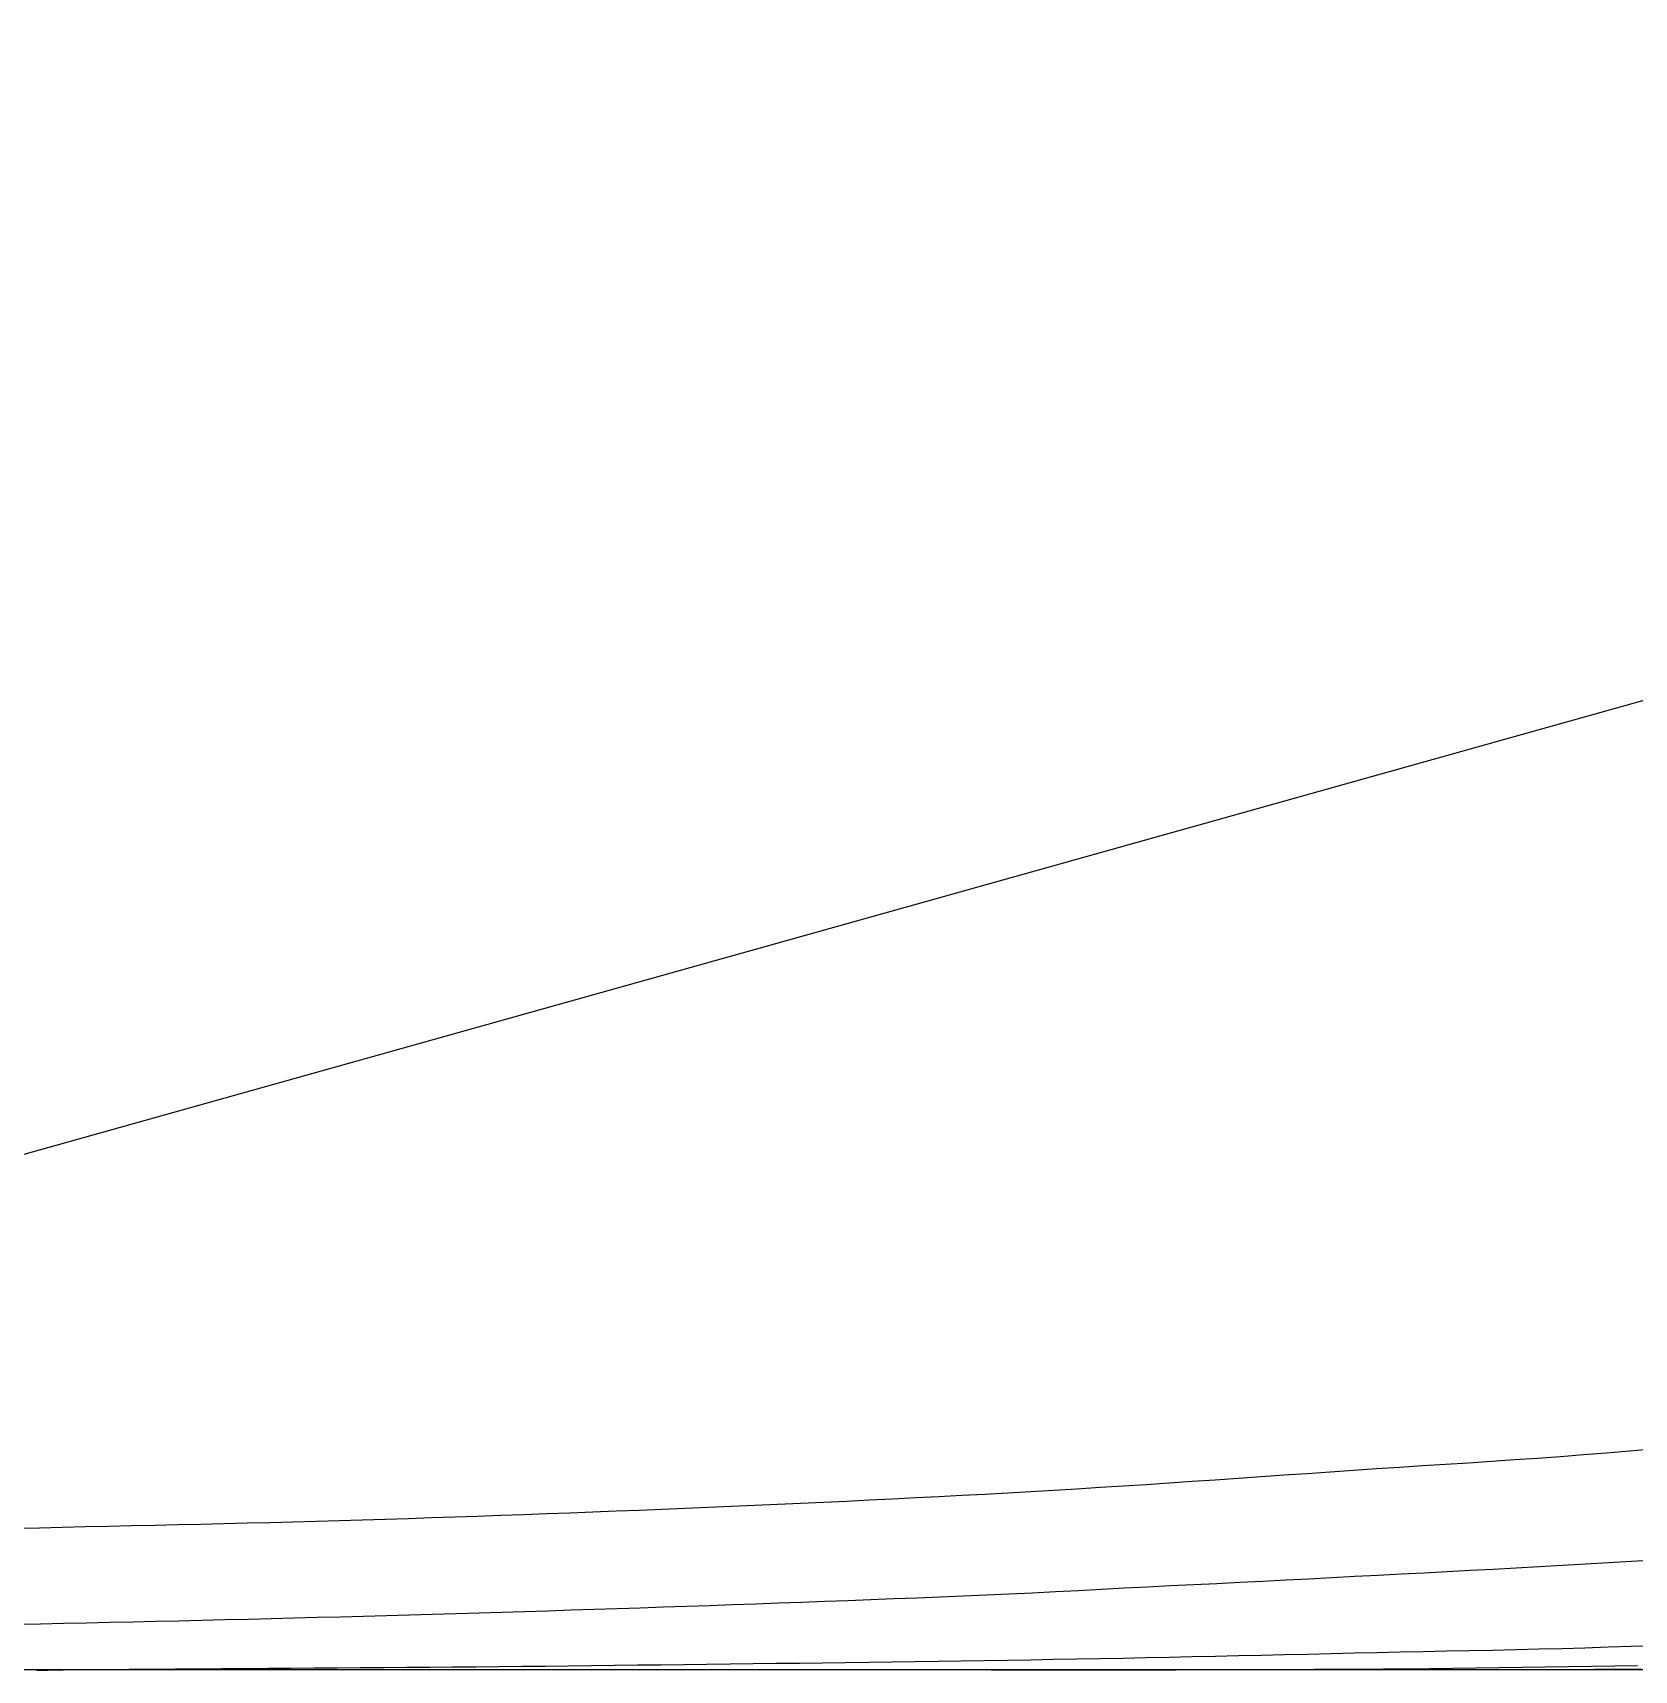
# Model space of a CAD drawing. Extents: x -4 to 218, y -16 to 16.
# Drawn here: x 162.61 to 169.55, y -15.92 to -8.82 of the extents above; entities that cross this region are included whole.
import ezdxf

# ---------------------------------------------------------------- set-up
doc = ezdxf.new("R2010")
doc.units = 0
doc.header["$MEASUREMENT"] = 0
doc.layers.add('Waterlines', color=7, linetype='Continuous')

msp = doc.modelspace()

# ---------------------------------------------------------------- linework, layer by layer
at = {"layer": 'Waterlines', "color": 135}
for points in [[(161.77084, -13.91014), (205.22366, -1.72699)], [(169.62744, -14.96362), (169.52789, -14.97271), (169.42831, -14.98133), (169.32875, -14.98942), (169.22881, -14.99706), (169.12904, -15.00427), (169.02928, -15.01114), (168.92952, -15.01777), (168.8297, -15.02424), (168.7301, -15.03063), (168.63022, -15.03704), (168.5304, -15.04353), (168.43059, -15.05016), (168.3308, -15.05693), (168.23097, -15.06378), (168.13129, -15.07068), (168.03146, -15.07761), (167.93167, -15.08451), (167.83188, -15.09138), (167.73215, -15.09819), (167.63234, -15.10492), (167.53246, -15.11156), (167.43272, -15.11809), (167.33292, -15.1245), (167.23309, -15.13079), (167.1333, -15.13694), (167.03348, -15.14294), (166.93362, -15.1488), (166.8338, -15.15451), (166.73399, -15.16005), (166.63406, -15.16545), (166.53423, -15.17071), (166.43434, -15.17583), (166.33446, -15.18084), (166.23459, -15.18573), (166.13475, -15.19051), (166.03487, -15.19519), (165.93492, -15.19978), (165.83502, -15.20428), (165.73511, -15.20869), (165.63522, -15.21302), (165.53531, -15.21726), (165.43532, -15.22144), (165.33553, -15.22553), (165.2356, -15.22954), (165.13564, -15.23349), (165.03571, -15.23737), (164.93581, -15.24116), (164.83585, -15.24489), (164.73582, -15.24855), (164.63594, -15.25213), (164.53606, -15.25563), (164.43602, -15.25906), (164.336, -15.2624), (164.23619, -15.26565), (164.13615, -15.2688), (164.03622, -15.27186), (163.9362, -15.2748), (163.83627, -15.27762), (163.73616, -15.28032), (163.63634, -15.2829), (163.53667, -15.28537), (163.43655, -15.28774), (163.33665, -15.29003), (163.23683, -15.29226), (163.13664, -15.29448), (163.03671, -15.2967), (162.93672, -15.29896), (162.83669, -15.30128), (162.73666, -15.30366), (162.63686, -15.30609), (162.5368, -15.30855)], [(169.63606, -15.44499), (169.53613, -15.45129), (169.43631, -15.45734), (169.33647, -15.4632), (169.23659, -15.46891), (169.13673, -15.4745), (169.03691, -15.48), (168.93706, -15.48542), (168.83717, -15.49078), (168.73737, -15.49607), (168.63747, -15.50133), (168.53758, -15.50654), (168.4377, -15.51172), (168.33777, -15.51686), (168.23795, -15.52197), (168.13805, -15.52707), (168.03819, -15.53214), (167.93832, -15.53719), (167.83838, -15.54223), (167.73856, -15.54726), (167.63864, -15.55228), (167.53886, -15.5573), (167.43892, -15.56233), (167.33917, -15.56738), (167.23944, -15.57247), (167.13951, -15.57763), (167.03993, -15.58279), (166.94008, -15.58782), (166.83997, -15.59258), (166.73985, -15.59706), (166.64005, -15.60133), (166.5401, -15.60547), (166.43999, -15.60952), (166.34004, -15.61348), (166.2401, -15.61737), (166.14017, -15.62118), (166.04021, -15.62494), (165.94028, -15.62863), (165.84039, -15.63227), (165.74042, -15.63586), (165.6405, -15.6394), (165.54059, -15.64288), (165.44061, -15.64631), (165.34068, -15.6497), (165.24074, -15.65304), (165.1407, -15.65633), (165.04083, -15.65956), (164.94084, -15.66276), (164.8409, -15.6659), (164.74094, -15.66899), (164.64091, -15.67203), (164.541, -15.67502), (164.44109, -15.67796), (164.34105, -15.68085), (164.24112, -15.68369), (164.14117, -15.68647), (164.04115, -15.6892), (163.94127, -15.69187), (163.84128, -15.69449), (163.74124, -15.69706), (163.64128, -15.69959), (163.54134, -15.70207), (163.44136, -15.70451), (163.34142, -15.70691), (163.24135, -15.70927), (163.14142, -15.7116), (163.04141, -15.71389), (162.94148, -15.71614), (162.84148, -15.71836), (162.74146, -15.72056), (162.64146, -15.72271), (162.54144, -15.72484)], [(169.63498, -15.81633), (169.53484, -15.81981), (169.4348, -15.82312), (169.33461, -15.82624), (169.23444, -15.82914), (169.13432, -15.83181), (169.03426, -15.83422), (168.93408, -15.83641), (168.8338, -15.83843), (168.73438, -15.84035), (168.63406, -15.84233), (168.53394, -15.84446), (168.43375, -15.84671), (168.33374, -15.84904), (168.23349, -15.85141), (168.13335, -15.85378), (168.03322, -15.85613), (167.93311, -15.85845), (167.83293, -15.86071), (167.73282, -15.86292), (167.63269, -15.86506), (167.53261, -15.86714), (167.43246, -15.86915), (167.33229, -15.87109), (167.23213, -15.87295), (167.13203, -15.87475), (167.03191, -15.87647), (166.93182, -15.87813), (166.83173, -15.87974), (166.73154, -15.8813), (166.63141, -15.88282), (166.53119, -15.8843), (166.43112, -15.88575), (166.33098, -15.88716), (166.23083, -15.88855), (166.13072, -15.8899), (166.03056, -15.89123), (165.93044, -15.89254), (165.83031, -15.89383), (165.73016, -15.89509), (165.62994, -15.89633), (165.52982, -15.89756), (165.42969, -15.89877), (165.32954, -15.89995), (165.22945, -15.90112), (165.12927, -15.90227), (165.02919, -15.90341), (164.92906, -15.90452), (164.8289, -15.90562), (164.72871, -15.9067), (164.62846, -15.90776), (164.52826, -15.90879), (164.4278, -15.90977), (164.32869, -15.91059), (164.2282, -15.91127), (164.12791, -15.91195), (164.02786, -15.91262), (163.92754, -15.91329), (163.82739, -15.91397), (163.72719, -15.91464), (163.62708, -15.91532), (163.52698, -15.916), (163.42685, -15.91668), (163.32661, -15.91737), (163.22653, -15.91805), (163.12634, -15.91874), (163.02623, -15.91944), (162.92612, -15.92014), (162.82602, -15.92085), (162.72614, -15.92157), (162.62624, -15.92227), (162.67384, -15.92152), (162.73962, -15.92031), (162.73531, -15.92031), (162.63467, -15.92031), (162.53407, -15.92031)], [(169.61534, -15.92031), (169.51534, -15.92031), (169.4153, -15.92031), (169.31529, -15.92031), (169.21529, -15.92031), (169.1153, -15.92031), (169.01526, -15.92031), (168.91525, -15.92031), (168.81528, -15.92031), (168.71524, -15.92031), (168.61522, -15.92031), (168.5152, -15.92031), (168.41522, -15.92031), (168.3152, -15.92031), (168.21519, -15.92031), (168.11517, -15.92031), (168.0152, -15.92031), (167.91516, -15.92031), (167.81517, -15.92031), (167.71516, -15.92031), (167.61516, -15.92031), (167.51514, -15.92031), (167.41513, -15.92031), (167.31516, -15.92031), (167.21516, -15.92031), (167.11514, -15.92031), (167.01515, -15.92031), (166.91512, -15.92031), (166.81517, -15.92031), (166.71512, -15.92031), (166.61516, -15.92031), (166.51515, -15.92031), (166.41513, -15.92031), (166.31517, -15.92031), (166.21515, -15.92031), (166.11513, -15.92031), (166.01512, -15.92031), (165.91513, -15.92031), (165.81512, -15.92031), (165.71515, -15.92031), (165.61511, -15.92031), (165.51527, -15.92031), (165.41524, -15.92031), (165.31522, -15.92031), (165.21526, -15.92031), (165.11522, -15.92031), (165.01521, -15.92031), (164.91518, -15.92031), (164.81519, -15.92031), (164.71523, -15.92031), (164.61522, -15.92031), (164.51521, -15.92031), (164.41524, -15.92031), (164.31525, -15.92031), (164.21527, -15.92031), (164.11513, -15.92031), (164.01512, -15.92031), (163.91515, -15.92031), (163.81514, -15.92031), (163.71516, -15.92031), (163.61519, -15.92031), (163.51515, -15.92031), (163.41516, -15.92031), (163.31528, -15.92031), (163.21519, -15.92031), (163.11514, -15.92031), (163.01512, -15.92031), (162.91507, -15.92031), (162.81508, -15.92031), (162.71507, -15.92031), (162.61508, -15.92031), (162.51505, -15.92031)], [(169.61682, -15.92031), (169.51683, -15.92031), (169.41681, -15.92031), (169.31682, -15.92031), (169.21678, -15.92031), (169.11678, -15.92031), (169.01674, -15.92031), (168.91672, -15.92031), (168.81677, -15.92031), (168.71672, -15.92031), (168.61673, -15.92031), (168.51674, -15.92031), (168.41673, -15.92031), (168.31671, -15.92031), (168.21671, -15.92031), (168.1167, -15.92031), (168.01674, -15.92031), (167.91673, -15.92031), (167.81676, -15.92031), (167.71674, -15.92031), (167.61673, -15.92031), (167.51675, -15.92031), (167.41679, -15.92031), (167.31676, -15.92031), (167.21663, -15.92031), (167.11679, -15.92031), (167.01674, -15.92031), (166.91678, -15.92031), (166.81674, -15.92031), (166.71674, -15.92031), (166.61671, -15.92031), (166.51675, -15.92031), (166.4167, -15.92031), (166.31674, -15.92031), (166.21677, -15.92031), (166.11662, -15.92031), (166.01671, -15.92031), (165.91656, -15.92031), (165.81656, -15.92031), (165.71654, -15.92031), (165.61655, -15.92031), (165.51651, -15.92031), (165.4165, -15.92031), (165.31648, -15.92031), (165.21651, -15.92031), (165.11649, -15.92031), (165.01646, -15.92031), (164.9165, -15.92031), (164.81647, -15.92031), (164.71649, -15.92031), (164.61647, -15.92031), (164.51662, -15.92031), (164.41644, -15.92031), (164.31656, -15.92031), (164.21651, -15.92031), (164.11652, -15.92031), (164.01657, -15.92031), (163.9165, -15.92031), (163.81651, -15.92031), (163.71652, -15.92031), (163.61647, -15.92031), (163.51646, -15.92031), (163.41643, -15.92031), (163.31644, -15.92031), (163.21643, -15.92031), (163.11639, -15.92031), (163.01639, -15.92031), (162.91637, -15.92031), (162.81639, -15.92031), (162.71637, -15.92031), (162.61633, -15.92031), (162.5163, -15.92031)], [(169.62439, -15.92031), (169.52437, -15.92031), (169.42435, -15.92031), (169.32433, -15.92031), (169.2243, -15.92031), (169.12433, -15.92031), (169.02435, -15.92031), (168.92427, -15.92031), (168.82433, -15.92031), (168.72427, -15.92031), (168.62427, -15.92031), (168.52426, -15.92031), (168.42426, -15.92031), (168.32425, -15.92031), (168.22423, -15.92031), (168.12424, -15.92031), (168.02425, -15.92031), (167.92415, -15.92031), (167.82419, -15.92031), (167.72415, -15.92031), (167.62418, -15.92031), (167.52411, -15.92031), (167.42418, -15.92031), (167.3242, -15.92031), (167.22418, -15.92031), (167.12413, -15.92031), (167.0242, -15.92031), (166.92422, -15.92031), (166.82419, -15.92031), (166.72423, -15.92031), (166.62419, -15.92031), (166.52417, -15.92031), (166.42413, -15.92031), (166.32417, -15.92031), (166.22412, -15.92031), (166.12418, -15.92031), (166.02409, -15.92031), (165.92409, -15.92031), (165.82407, -15.92031), (165.72417, -15.92031), (165.62405, -15.92031), (165.52411, -15.92031), (165.42406, -15.92031), (165.32405, -15.92031), (165.224, -15.92031), (165.12404, -15.92031), (165.02403, -15.92031), (164.92401, -15.92031), (164.82401, -15.92031), (164.72398, -15.92031), (164.62398, -15.92031), (164.52397, -15.92031), (164.424, -15.92031), (164.32399, -15.92031), (164.22403, -15.92031), (164.12401, -15.92031), (164.02406, -15.92031), (163.92397, -15.92031), (163.82393, -15.92031), (163.72389, -15.92031), (163.6239, -15.92031), (163.52388, -15.92031), (163.42387, -15.92031), (163.32394, -15.92031), (163.22386, -15.92031), (163.12383, -15.92031), (163.02377, -15.92031), (162.92384, -15.92031), (162.82381, -15.92031), (162.72382, -15.92031), (162.62379, -15.92031), (162.52379, -15.92031)], [(169.62987, -15.92031), (169.5298, -15.92031), (169.42995, -15.92031), (169.32988, -15.92031), (169.22984, -15.92031), (169.12981, -15.92031), (169.02974, -15.92031), (168.92969, -15.92031), (168.82962, -15.92031), (168.72957, -15.92031), (168.62953, -15.92031), (168.52946, -15.92031), (168.4294, -15.92031), (168.32936, -15.92031), (168.22931, -15.92031), (168.12929, -15.92031), (168.02921, -15.92031), (167.92917, -15.92031), (167.82912, -15.92031), (167.72905, -15.92031), (167.629, -15.92031), (167.52898, -15.92031), (167.42891, -15.92031), (167.32887, -15.92031), (167.22881, -15.92031), (167.12877, -15.92031), (167.02876, -15.92031), (166.92868, -15.92031), (166.82861, -15.92031), (166.72861, -15.92031), (166.62856, -15.92031), (166.52852, -15.92031), (166.42847, -15.92031), (166.32841, -15.92031), (166.22839, -15.92031), (166.12834, -15.92031), (166.02829, -15.92031), (165.92822, -15.92031), (165.82819, -15.92031), (165.72815, -15.92031), (165.62811, -15.92031), (165.52805, -15.92031), (165.42801, -15.92031), (165.32796, -15.92031), (165.22791, -15.92031), (165.12788, -15.92031), (165.02782, -15.92031), (164.92793, -15.92031), (164.8279, -15.92031), (164.72781, -15.92031), (164.62776, -15.92031), (164.52773, -15.92031), (164.42769, -15.92031), (164.32762, -15.92031), (164.22755, -15.92031), (164.1275, -15.92031), (164.02745, -15.92031), (163.92741, -15.92031), (163.82733, -15.92031), (163.72729, -15.92031), (163.62724, -15.92031), (163.52719, -15.92031), (163.42714, -15.92031), (163.32706, -15.92031), (163.22704, -15.92031), (163.12698, -15.92031), (163.02692, -15.92031), (162.92686, -15.92031), (162.82681, -15.92031), (162.72681, -15.92031), (162.62672, -15.92031), (162.52681, -15.92031)], [(169.62944, -15.92031), (169.52951, -15.92031), (169.42958, -15.92031), (169.32994, -15.92031), (169.22986, -15.92031), (169.1299, -15.92031), (169.02969, -15.92031), (168.92953, -15.92031), (168.8295, -15.92031), (168.72948, -15.92031), (168.62958, -15.92031), (168.52942, -15.92031), (168.42934, -15.92031), (168.3295, -15.92031), (168.22946, -15.92031), (168.12939, -15.92031), (168.0294, -15.92031), (167.9294, -15.92031), (167.82941, -15.92031), (167.72939, -15.92031), (167.62938, -15.92031), (167.52937, -15.92031), (167.42937, -15.92031), (167.32936, -15.92031), (167.22939, -15.92031), (167.12935, -15.92031), (167.02934, -15.92031), (166.92935, -15.92031), (166.8293, -15.92031), (166.72934, -15.92031), (166.62935, -15.92031), (166.52933, -15.92031), (166.42934, -15.92031), (166.32933, -15.92031), (166.22926, -15.92031), (166.12927, -15.92031), (166.02925, -15.92031), (165.92928, -15.92031), (165.82924, -15.92031), (165.72926, -15.92031), (165.62924, -15.92031), (165.52927, -15.92031), (165.42924, -15.92031), (165.32922, -15.92031), (165.2292, -15.92031), (165.12917, -15.92031), (165.02919, -15.92031), (164.92917, -15.92031), (164.82918, -15.92031), (164.72914, -15.92031), (164.6292, -15.92031), (164.52913, -15.92031), (164.42912, -15.92031), (164.32912, -15.92031), (164.22914, -15.92031), (164.1291, -15.92031), (164.02911, -15.92031), (163.92911, -15.92031), (163.82909, -15.92031), (163.72906, -15.92031), (163.6291, -15.92031), (163.52905, -15.92031), (163.42906, -15.92031), (163.32906, -15.92031), (163.22902, -15.92031), (163.12909, -15.92031), (163.02907, -15.92031), (162.92902, -15.92031), (162.82906, -15.92031), (162.729, -15.92031), (162.629, -15.92031), (162.52908, -15.92031)], [(169.63458, -15.92031), (169.53452, -15.92031), (169.43445, -15.92031), (169.33438, -15.92031), (169.23433, -15.92031), (169.13423, -15.92031), (169.03436, -15.92031), (168.93427, -15.92031), (168.83421, -15.92031), (168.73413, -15.92031), (168.63406, -15.92031), (168.53398, -15.92031), (168.43393, -15.92031), (168.33385, -15.92031), (168.23378, -15.92031), (168.13371, -15.92031), (168.03363, -15.92031), (167.93356, -15.92031), (167.83351, -15.92031), (167.73344, -15.92031), (167.63338, -15.92031), (167.53333, -15.92031), (167.43327, -15.92031), (167.33316, -15.92031), (167.23306, -15.92031), (167.13301, -15.92031), (167.03299, -15.92031), (166.93291, -15.92031), (166.83282, -15.92031), (166.73277, -15.92031), (166.63269, -15.92031), (166.53267, -15.92031), (166.4326, -15.92031), (166.3325, -15.92031), (166.23242, -15.92031), (166.13242, -15.92031), (166.03233, -15.92031), (165.93222, -15.92031), (165.83218, -15.92031), (165.73212, -15.92031), (165.63206, -15.92031), (165.53198, -15.92031), (165.4319, -15.92031), (165.33183, -15.92031), (165.23178, -15.92031), (165.13171, -15.92031), (165.03165, -15.92031), (164.93161, -15.92031), (164.8315, -15.92031), (164.73145, -15.92031), (164.63139, -15.92031), (164.5313, -15.92031), (164.43121, -15.92031), (164.33133, -15.92031), (164.23125, -15.92031), (164.1312, -15.92031), (164.03111, -15.92031), (163.93102, -15.92031), (163.83096, -15.92031), (163.73088, -15.92031), (163.63081, -15.92031), (163.53075, -15.92031), (163.43063, -15.92031), (163.33058, -15.92031), (163.23051, -15.92031), (163.13043, -15.92031), (163.03038, -15.92031), (162.9303, -15.92031), (162.83022, -15.92031), (162.73013, -15.92031), (162.63011, -15.92031), (162.53004, -15.92031)], [(169.63655, -15.92031), (169.53671, -15.92031), (169.43661, -15.92031), (169.33652, -15.92031), (169.23643, -15.92031), (169.13632, -15.92031), (169.03625, -15.92031), (168.93617, -15.92031), (168.83609, -15.92031), (168.73602, -15.92031), (168.63591, -15.92031), (168.53584, -15.92031), (168.43578, -15.92031), (168.33571, -15.92031), (168.23564, -15.92031), (168.13554, -15.92031), (168.03552, -15.92031), (167.93544, -15.92031), (167.83536, -15.92031), (167.73531, -15.92031), (167.63521, -15.92031), (167.53516, -15.92031), (167.43509, -15.92031), (167.33502, -15.92031), (167.23495, -15.92031), (167.13489, -15.92031), (167.03481, -15.92031), (166.93478, -15.92031), (166.83472, -15.92031), (166.7346, -15.92031), (166.63461, -15.92031), (166.53448, -15.92031), (166.43448, -15.92031), (166.33437, -15.92031), (166.23434, -15.92031), (166.13431, -15.92031), (166.03423, -15.92031), (165.93416, -15.92031), (165.83409, -15.92031), (165.73396, -15.92031), (165.63396, -15.92031), (165.53391, -15.92031), (165.43384, -15.92031), (165.33374, -15.92031), (165.23367, -15.92031), (165.13362, -15.92031), (165.03354, -15.92031), (164.93364, -15.92031), (164.83354, -15.92031), (164.73347, -15.92031), (164.63338, -15.92031), (164.53331, -15.92031), (164.43326, -15.92031), (164.33316, -15.92031), (164.23312, -15.92031), (164.13306, -15.92031), (164.03296, -15.92031), (163.93288, -15.92031), (163.83279, -15.92031), (163.73271, -15.92031), (163.63264, -15.92031), (163.53258, -15.92031), (163.43245, -15.92031), (163.33243, -15.92031), (163.23239, -15.92031), (163.13226, -15.92031), (163.03217, -15.92031), (162.93211, -15.92031), (162.83208, -15.92031), (162.73201, -15.92031), (162.6319, -15.92031), (162.53185, -15.92031)], [(169.54967, -15.92031), (169.44965, -15.92031), (169.34978, -15.92031), (169.24974, -15.92031), (169.14972, -15.92031), (169.0497, -15.92031), (168.94963, -15.92031), (168.84964, -15.92031), (168.74954, -15.92031), (168.64955, -15.92031), (168.54951, -15.92031), (168.44949, -15.92031), (168.34947, -15.92031), (168.2494, -15.92031), (168.14941, -15.92031), (168.04938, -15.92031), (167.94933, -15.92031), (167.8493, -15.92031), (167.74928, -15.92031), (167.64925, -15.92031), (167.54921, -15.92031), (167.44922, -15.92031), (167.34918, -15.92031), (167.24916, -15.92031), (167.14914, -15.92031), (167.0491, -15.92031), (166.94908, -15.92031), (166.84908, -15.92031), (166.74905, -15.92031), (166.649, -15.92031), (166.54901, -15.92031), (166.44901, -15.92031), (166.34898, -15.92031), (166.24893, -15.92031), (166.14893, -15.92031), (166.04892, -15.92031), (165.94887, -15.92031), (165.84886, -15.92031), (165.74883, -15.92031), (165.64882, -15.92031), (165.54878, -15.92031), (165.44878, -15.92031), (165.34874, -15.92031), (165.2487, -15.92031), (165.14868, -15.92031), (165.04865, -15.92031), (164.94884, -15.92031), (164.84882, -15.92031), (164.74873, -15.92031), (164.64874, -15.92031), (164.54866, -15.92031), (164.44865, -15.92031), (164.3486, -15.92031), (164.24861, -15.92031), (164.14859, -15.92031), (164.04852, -15.92031), (163.94849, -15.92031), (163.84845, -15.92031), (163.7484, -15.92031), (163.64842, -15.92031), (163.54837, -15.92031), (163.44833, -15.92031), (163.34831, -15.92031), (163.24829, -15.92031), (163.14827, -15.92031), (163.04823, -15.92031), (162.9482, -15.92031), (162.84819, -15.92031), (162.74817, -15.92031), (162.64813, -15.92031), (162.54825, -15.92031)], [(169.54999, -15.92031), (169.45016, -15.92031), (169.34999, -15.92031), (169.25012, -15.92031), (169.15009, -15.92031), (169.05006, -15.92031), (168.95007, -15.92031), (168.85004, -15.92031), (168.75003, -15.92031), (168.65004, -15.92031), (168.55002, -15.92031), (168.44994, -15.92031), (168.34993, -15.92031), (168.24992, -15.92031), (168.14992, -15.92031), (168.0499, -15.92031), (167.94991, -15.92031), (167.84985, -15.92031), (167.74983, -15.92031), (167.6498, -15.92031), (167.54984, -15.92031), (167.44978, -15.92031), (167.34984, -15.92031), (167.24986, -15.92031), (167.14981, -15.92031), (167.04984, -15.92031), (166.94969, -15.92031), (166.8497, -15.92031), (166.74969, -15.92031), (166.64975, -15.92031), (166.5498, -15.92031), (166.44986, -15.92031), (166.34972, -15.92031), (166.24983, -15.92031), (166.14978, -15.92031), (166.04996, -15.92031), (165.94998, -15.92031), (165.8501, -15.92031), (165.75002, -15.92031), (165.65013, -15.92031), (165.54999, -15.92031), (165.44994, -15.92031), (165.34981, -15.92031), (165.2498, -15.92031), (165.14983, -15.92031), (165.04982, -15.92031), (164.94971, -15.92031), (164.84976, -15.92031), (164.74969, -15.92031), (164.64966, -15.92031), (164.54971, -15.92031), (164.44971, -15.92031), (164.34964, -15.92031), (164.24966, -15.92031), (164.14964, -15.92031), (164.04967, -15.92031), (163.94969, -15.92031), (163.84972, -15.92031), (163.74965, -15.92031), (163.64967, -15.92031), (163.54965, -15.92031), (163.44969, -15.92031), (163.34964, -15.92031), (163.24968, -15.92031), (163.14964, -15.92031), (163.04965, -15.92031), (162.94963, -15.92031), (162.84961, -15.92031), (162.74957, -15.92031), (162.64958, -15.92031), (162.54961, -15.92031)], [(169.55417, -15.92031), (169.45407, -15.92031), (169.35413, -15.92031), (169.2542, -15.92031), (169.15422, -15.92031), (169.05411, -15.92031), (168.95403, -15.92031), (168.85406, -15.92031), (168.75381, -15.92031), (168.65384, -15.92031), (168.55365, -15.92031), (168.4537, -15.92031), (168.35353, -15.92031), (168.25362, -15.92031), (168.15347, -15.92031), (168.05336, -15.92031), (167.95346, -15.92031), (167.85336, -15.92031), (167.75328, -15.92031), (167.6532, -15.92031), (167.55316, -15.92031), (167.45323, -15.92031), (167.35315, -15.92031), (167.25311, -15.92031), (167.15305, -15.92031), (167.05301, -15.92031), (166.95297, -15.92031), (166.85292, -15.92031), (166.75288, -15.92031), (166.65283, -15.92031), (166.5528, -15.92031), (166.45276, -15.92031), (166.35274, -15.92031), (166.25272, -15.92031), (166.15268, -15.92031), (166.05261, -15.92031), (165.95261, -15.92031), (165.85257, -15.92031), (165.7525, -15.92031), (165.65245, -15.92031), (165.55241, -15.92031), (165.45239, -15.92031), (165.35233, -15.92031), (165.25227, -15.92031), (165.15221, -15.92031), (165.05219, -15.92031), (164.95215, -15.92031), (164.85208, -15.92031), (164.75208, -15.92031), (164.65204, -15.92031), (164.55194, -15.92031), (164.45192, -15.92031), (164.35207, -15.92031), (164.252, -15.92031), (164.15195, -15.92031), (164.05188, -15.92031), (163.95187, -15.92031), (163.85176, -15.92031), (163.75174, -15.92031), (163.65167, -15.92031), (163.55165, -15.92031), (163.45155, -15.92031), (163.35156, -15.92031), (163.25148, -15.92031), (163.15143, -15.92031), (163.05139, -15.92031), (162.95135, -15.92031), (162.85132, -15.92031), (162.75128, -15.92031), (162.6512, -15.92031), (162.55118, -15.92031)], [(169.56264, -15.90386), (169.46265, -15.90532), (169.36263, -15.90676), (169.2626, -15.90818), (169.16266, -15.90958), (169.06262, -15.91096), (168.9626, -15.91231), (168.86266, -15.91364), (168.76265, -15.91494), (168.66258, -15.91621), (168.56232, -15.91741), (168.46187, -15.91846), (168.36307, -15.91925), (168.26266, -15.91964), (168.16263, -15.91996), (168.06259, -15.92026), (167.96255, -15.92053), (167.86259, -15.92079), (167.76251, -15.92104), (167.66257, -15.92128), (167.56259, -15.92151), (167.46254, -15.92172), (167.36256, -15.92192), (167.26253, -15.92211), (167.16252, -15.92227), (167.06245, -15.92241), (166.96236, -15.9225), (166.86221, -15.92249), (166.76184, -15.92186), (166.66284, -15.92119), (166.56287, -15.92069), (166.48167, -15.92031), (166.46251, -15.92031), (166.36244, -15.92031), (166.26266, -15.92031), (166.16258, -15.92031), (166.06255, -15.92031), (165.96251, -15.92031), (165.86253, -15.92031), (165.76247, -15.92031), (165.66243, -15.92031), (165.56238, -15.92031), (165.46236, -15.92031), (165.36243, -15.92031), (165.26239, -15.92031), (165.16231, -15.92031), (165.06238, -15.92031), (164.96234, -15.92031), (164.86235, -15.92031), (164.76234, -15.92031), (164.66238, -15.92031), (164.5623, -15.92031), (164.46231, -15.92031), (164.36234, -15.92031), (164.2623, -15.92031), (164.16228, -15.92031), (164.06227, -15.92031), (163.96222, -15.92031), (163.86224, -15.92031), (163.76218, -15.92031), (163.66228, -15.92031), (163.56226, -15.92031), (163.46219, -15.92031), (163.3622, -15.92031), (163.26212, -15.92031), (163.16219, -15.92031), (163.0621, -15.92031), (162.96216, -15.92031), (162.86221, -15.92031), (162.76222, -15.92031), (162.66214, -15.92031), (162.5621, -15.92031)], [(169.56342, -15.92031), (169.46341, -15.92031), (169.36357, -15.92031), (169.26355, -15.92031), (169.1635, -15.92031), (169.06351, -15.92031), (168.96352, -15.92031), (168.86348, -15.92031), (168.76343, -15.92031), (168.66347, -15.92031), (168.56343, -15.92031), (168.46341, -15.92031), (168.36345, -15.92031), (168.26344, -15.92031), (168.16341, -15.92031), (168.0634, -15.92031), (167.96341, -15.92031), (167.8634, -15.92031), (167.76343, -15.92031), (167.66345, -15.92031), (167.5634, -15.92031), (167.46338, -15.92031), (167.36342, -15.92031), (167.26337, -15.92031), (167.16338, -15.92031), (167.06342, -15.92031), (166.96344, -15.92031), (166.86343, -15.92031), (166.76347, -15.92031), (166.66351, -15.92031), (166.56351, -15.92031), (166.46352, -15.92031), (166.36351, -15.92031), (166.26349, -15.92031), (166.16344, -15.92031), (166.06348, -15.92031), (165.96347, -15.92031), (165.86346, -15.92031), (165.76346, -15.92031), (165.66342, -15.92031), (165.56342, -15.92031), (165.46344, -15.92031), (165.36339, -15.92031), (165.2634, -15.92031), (165.16342, -15.92031), (165.0634, -15.92031), (164.96338, -15.92031), (164.86339, -15.92031), (164.76337, -15.92031), (164.66336, -15.92031), (164.56335, -15.92031), (164.46336, -15.92031), (164.36336, -15.92031), (164.26338, -15.92031), (164.16336, -15.92031), (164.06334, -15.92031), (163.96332, -15.92031), (163.86336, -15.92031), (163.76335, -15.92031), (163.66339, -15.92031), (163.56332, -15.92031), (163.46335, -15.92031), (163.3633, -15.92031), (163.26329, -15.92031), (163.16328, -15.92031), (163.06326, -15.92031), (162.96335, -15.92031), (162.8633, -15.92031), (162.76324, -15.92031), (162.66322, -15.92031), (162.56322, -15.92031)], [(169.56477, -15.92031), (169.46483, -15.92031), (169.36482, -15.92031), (169.26482, -15.92031), (169.16473, -15.92031), (169.06476, -15.92031), (168.96475, -15.92031), (168.8647, -15.92031), (168.76476, -15.92031), (168.66473, -15.92031), (168.56473, -15.92031), (168.46466, -15.92031), (168.3647, -15.92031), (168.26465, -15.92031), (168.16463, -15.92031), (168.06464, -15.92031), (167.96461, -15.92031), (167.86464, -15.92031), (167.76462, -15.92031), (167.6646, -15.92031), (167.56461, -15.92031), (167.4646, -15.92031), (167.36456, -15.92031), (167.26453, -15.92031), (167.16451, -15.92031), (167.06454, -15.92031), (166.96455, -15.92031), (166.86453, -15.92031), (166.76454, -15.92031), (166.66455, -15.92031), (166.56453, -15.92031), (166.46455, -15.92031), (166.36465, -15.92031), (166.26451, -15.92031), (166.16458, -15.92031), (166.06476, -15.92031), (165.96475, -15.92031), (165.86484, -15.92031), (165.76483, -15.92031), (165.66493, -15.92031), (165.56485, -15.92031), (165.46501, -15.92031), (165.36473, -15.92031), (165.2648, -15.92031), (165.1646, -15.92031), (165.06454, -15.92031), (164.96463, -15.92031), (164.86447, -15.92031), (164.76451, -15.92031), (164.66449, -15.92031), (164.56447, -15.92031), (164.46449, -15.92031), (164.3645, -15.92031), (164.26448, -15.92031), (164.16449, -15.92031), (164.06445, -15.92031), (163.96446, -15.92031), (163.8645, -15.92031), (163.76451, -15.92031), (163.66451, -15.92031), (163.56447, -15.92031), (163.46451, -15.92031), (163.36446, -15.92031), (163.26448, -15.92031), (163.16446, -15.92031), (163.06442, -15.92031), (162.96443, -15.92031), (162.86443, -15.92031), (162.7644, -15.92031), (162.6644, -15.92031), (162.56438, -15.92031)], [(169.57704, -15.91802), (169.47697, -15.91892), (169.37721, -15.91971), (169.27719, -15.9203), (169.17706, -15.92061), (169.07727, -15.92061), (168.97716, -15.92041), (168.93689, -15.92031), (168.87685, -15.92031), (168.77689, -15.92031), (168.67693, -15.92031), (168.57689, -15.92031), (168.47679, -15.92031), (168.37691, -15.92031), (168.27678, -15.92031), (168.17671, -15.92031), (168.07681, -15.92031), (167.9767, -15.92031), (167.87665, -15.92031), (167.77675, -15.92031), (167.67661, -15.92031), (167.57658, -15.92031), (167.47658, -15.92031), (167.37654, -15.92031), (167.2765, -15.92031), (167.17653, -15.92031), (167.07654, -15.92031), (166.97644, -15.92031), (166.87651, -15.92031), (166.7765, -15.92031), (166.67648, -15.92031), (166.57648, -15.92031), (166.47644, -15.92031), (166.37648, -15.92031), (166.27646, -15.92031), (166.17647, -15.92031), (166.07643, -15.92031), (165.97639, -15.92031), (165.8764, -15.92031), (165.77637, -15.92031), (165.67632, -15.92031), (165.57631, -15.92031), (165.47632, -15.92031), (165.37631, -15.92031), (165.27625, -15.92031), (165.17633, -15.92031), (165.07623, -15.92031), (164.9762, -15.92031), (164.87614, -15.92031), (164.77614, -15.92031), (164.67612, -15.92031), (164.57616, -15.92031), (164.47607, -15.92031), (164.37608, -15.92031), (164.27603, -15.92031), (164.17609, -15.92031), (164.07602, -15.92031), (163.97604, -15.92031), (163.87602, -15.92031), (163.77599, -15.92031), (163.67598, -15.92031), (163.57599, -15.92031), (163.47594, -15.92031), (163.3759, -15.92031), (163.27592, -15.92031), (163.17589, -15.92031), (163.07593, -15.92031), (162.97585, -15.92031), (162.87582, -15.92031), (162.77586, -15.92031), (162.67584, -15.92031), (162.57578, -15.92031)], [(169.59824, -15.92031), (169.49808, -15.92031), (169.39799, -15.92031), (169.29791, -15.92031), (169.19786, -15.92031), (169.09779, -15.92031), (168.9978, -15.92031), (168.89763, -15.92031), (168.79761, -15.92031), (168.69769, -15.92031), (168.59763, -15.92031), (168.49765, -15.92031), (168.39774, -15.92031), (168.29759, -15.92031), (168.19748, -15.92031), (168.09744, -15.92031), (167.99721, -15.92031), (167.89693, -15.92031), (167.79681, -15.92031), (167.69678, -15.92031), (167.59673, -15.92031), (167.49657, -15.92031), (167.39656, -15.92031), (167.29642, -15.92031), (167.19638, -15.92031), (167.09631, -15.92031), (166.9962, -15.92031), (166.89626, -15.92031), (166.79622, -15.92031), (166.69601, -15.92031), (166.59595, -15.92031), (166.49591, -15.92031), (166.39584, -15.92031), (166.29579, -15.92031), (166.19577, -15.92031), (166.09572, -15.92031), (165.99568, -15.92031), (165.89565, -15.92031), (165.79543, -15.92031), (165.69536, -15.92031), (165.59529, -15.92031), (165.49522, -15.92031), (165.39511, -15.92031), (165.29509, -15.92031), (165.19518, -15.92031), (165.09503, -15.92031), (164.99495, -15.92031), (164.89487, -15.92031), (164.79477, -15.92031), (164.69472, -15.92031), (164.59467, -15.92031), (164.49455, -15.92031), (164.3945, -15.92031), (164.29437, -15.92031), (164.19432, -15.92031), (164.09424, -15.92031), (163.99419, -15.92031), (163.89406, -15.92031), (163.79396, -15.92031), (163.69391, -15.92031), (163.59381, -15.92031), (163.49373, -15.92031), (163.39369, -15.92031), (163.29375, -15.92031), (163.19366, -15.92031), (163.0936, -15.92031), (162.99352, -15.92031), (162.89345, -15.92031), (162.79333, -15.92031), (162.69324, -15.92031), (162.59314, -15.92031)], [(169.59988, -15.92031), (169.49979, -15.92031), (169.39969, -15.92031), (169.29961, -15.92031), (169.19948, -15.92031), (169.09938, -15.92031), (168.99928, -15.92031), (168.89917, -15.92031), (168.7991, -15.92031), (168.69901, -15.92031), (168.59889, -15.92031), (168.49883, -15.92031), (168.39873, -15.92031), (168.29863, -15.92031), (168.19856, -15.92031), (168.09848, -15.92031), (167.99832, -15.92031), (167.89828, -15.92031), (167.79819, -15.92031), (167.69809, -15.92031), (167.59801, -15.92031), (167.49789, -15.92031), (167.39783, -15.92031), (167.29776, -15.92031), (167.19765, -15.92031), (167.09773, -15.92031), (166.9975, -15.92031), (166.89757, -15.92031), (166.79747, -15.92031), (166.69737, -15.92031), (166.59731, -15.92031), (166.49722, -15.92031), (166.39713, -15.92031), (166.29701, -15.92031), (166.19695, -15.92031), (166.09682, -15.92031), (165.99675, -15.92031), (165.89665, -15.92031), (165.79657, -15.92031), (165.69647, -15.92031), (165.59639, -15.92031), (165.49629, -15.92031), (165.39619, -15.92031), (165.29611, -15.92031), (165.196, -15.92031), (165.09593, -15.92031), (164.9958, -15.92031), (164.89569, -15.92031), (164.79561, -15.92031), (164.69553, -15.92031), (164.59546, -15.92031), (164.49533, -15.92031), (164.39522, -15.92031), (164.29514, -15.92031), (164.19501, -15.92031), (164.09497, -15.92031), (163.99484, -15.92031), (163.89476, -15.92031), (163.79471, -15.92031), (163.69461, -15.92031), (163.5945, -15.92031), (163.4944, -15.92031), (163.39429, -15.92031), (163.29419, -15.92031), (163.19411, -15.92031), (163.09404, -15.92031), (162.99394, -15.92031), (162.89395, -15.92031), (162.79385, -15.92031), (162.69373, -15.92031), (162.59366, -15.92031)], [(169.60466, -15.92031), (169.50471, -15.92031), (169.40445, -15.92031), (169.30444, -15.92031), (169.20428, -15.92031), (169.10432, -15.92031), (169.00423, -15.92031), (168.90427, -15.92031), (168.80418, -15.92031), (168.70413, -15.92031), (168.6041, -15.92031), (168.50415, -15.92031), (168.40411, -15.92031), (168.30405, -15.92031), (168.20406, -15.92031), (168.10403, -15.92031), (168.00404, -15.92031), (167.90401, -15.92031), (167.804, -15.92031), (167.70399, -15.92031), (167.60399, -15.92031), (167.50386, -15.92031), (167.40384, -15.92031), (167.30386, -15.92031), (167.20387, -15.92031), (167.10384, -15.92031), (167.00386, -15.92031), (166.90384, -15.92031), (166.80379, -15.92031), (166.70378, -15.92031), (166.60374, -15.92031), (166.50372, -15.92031), (166.40387, -15.92031), (166.30385, -15.92031), (166.2038, -15.92031), (166.10378, -15.92031), (166.00375, -15.92031), (165.9037, -15.92031), (165.80368, -15.92031), (165.70367, -15.92031), (165.60359, -15.92031), (165.50366, -15.92031), (165.40364, -15.92031), (165.30359, -15.92031), (165.2036, -15.92031), (165.10353, -15.92031), (165.00351, -15.92031), (164.90347, -15.92031), (164.80344, -15.92031), (164.70338, -15.92031), (164.60341, -15.92031), (164.50334, -15.92031), (164.40331, -15.92031), (164.30327, -15.92031), (164.20326, -15.92031), (164.10324, -15.92031), (164.00319, -15.92031), (163.90314, -15.92031), (163.80315, -15.92031), (163.70311, -15.92031), (163.60307, -15.92031), (163.50301, -15.92031), (163.403, -15.92031), (163.30299, -15.92031), (163.20293, -15.92031), (163.10289, -15.92031), (163.00285, -15.92031), (162.90282, -15.92031), (162.80281, -15.92031), (162.7028, -15.92031), (162.60281, -15.92031)], [(169.60692, -15.92031), (169.5069, -15.92031), (169.40689, -15.92031), (169.30692, -15.92031), (169.20691, -15.92031), (169.10684, -15.92031), (169.0069, -15.92031), (168.90692, -15.92031), (168.80695, -15.92031), (168.70689, -15.92031), (168.60693, -15.92031), (168.5069, -15.92031), (168.40692, -15.92031), (168.30687, -15.92031), (168.20689, -15.92031), (168.1069, -15.92031), (168.00684, -15.92031), (167.90688, -15.92031), (167.80682, -15.92031), (167.7068, -15.92031), (167.60683, -15.92031), (167.50682, -15.92031), (167.40681, -15.92031), (167.30676, -15.92031), (167.2068, -15.92031), (167.10677, -15.92031), (167.00676, -15.92031), (166.90677, -15.92031), (166.80678, -15.92031), (166.70676, -15.92031), (166.60677, -15.92031), (166.50671, -15.92031), (166.40672, -15.92031), (166.30676, -15.92031), (166.20673, -15.92031), (166.1067, -15.92031), (166.00676, -15.92031), (165.90672, -15.92031), (165.80672, -15.92031), (165.70671, -15.92031), (165.60672, -15.92031), (165.50671, -15.92031), (165.40675, -15.92031), (165.30669, -15.92031), (165.20665, -15.92031), (165.10666, -15.92031), (165.00665, -15.92031), (164.90669, -15.92031), (164.80672, -15.92031), (164.70663, -15.92031), (164.60666, -15.92031), (164.50667, -15.92031), (164.40659, -15.92031), (164.30664, -15.92031), (164.20667, -15.92031), (164.10664, -15.92031), (164.00664, -15.92031), (163.90666, -15.92031), (163.80666, -15.92031), (163.70662, -15.92031), (163.60663, -15.92031), (163.50665, -15.92031), (163.40665, -15.92031), (163.30678, -15.92031), (163.20663, -15.92031), (163.10667, -15.92031), (163.00665, -15.92031), (162.90666, -15.92031), (162.80666, -15.92031), (162.70663, -15.92031), (162.60664, -15.92031)]]:
    msp.add_lwpolyline(points, dxfattribs=at)

doc.saveas('drawing.dxf')
